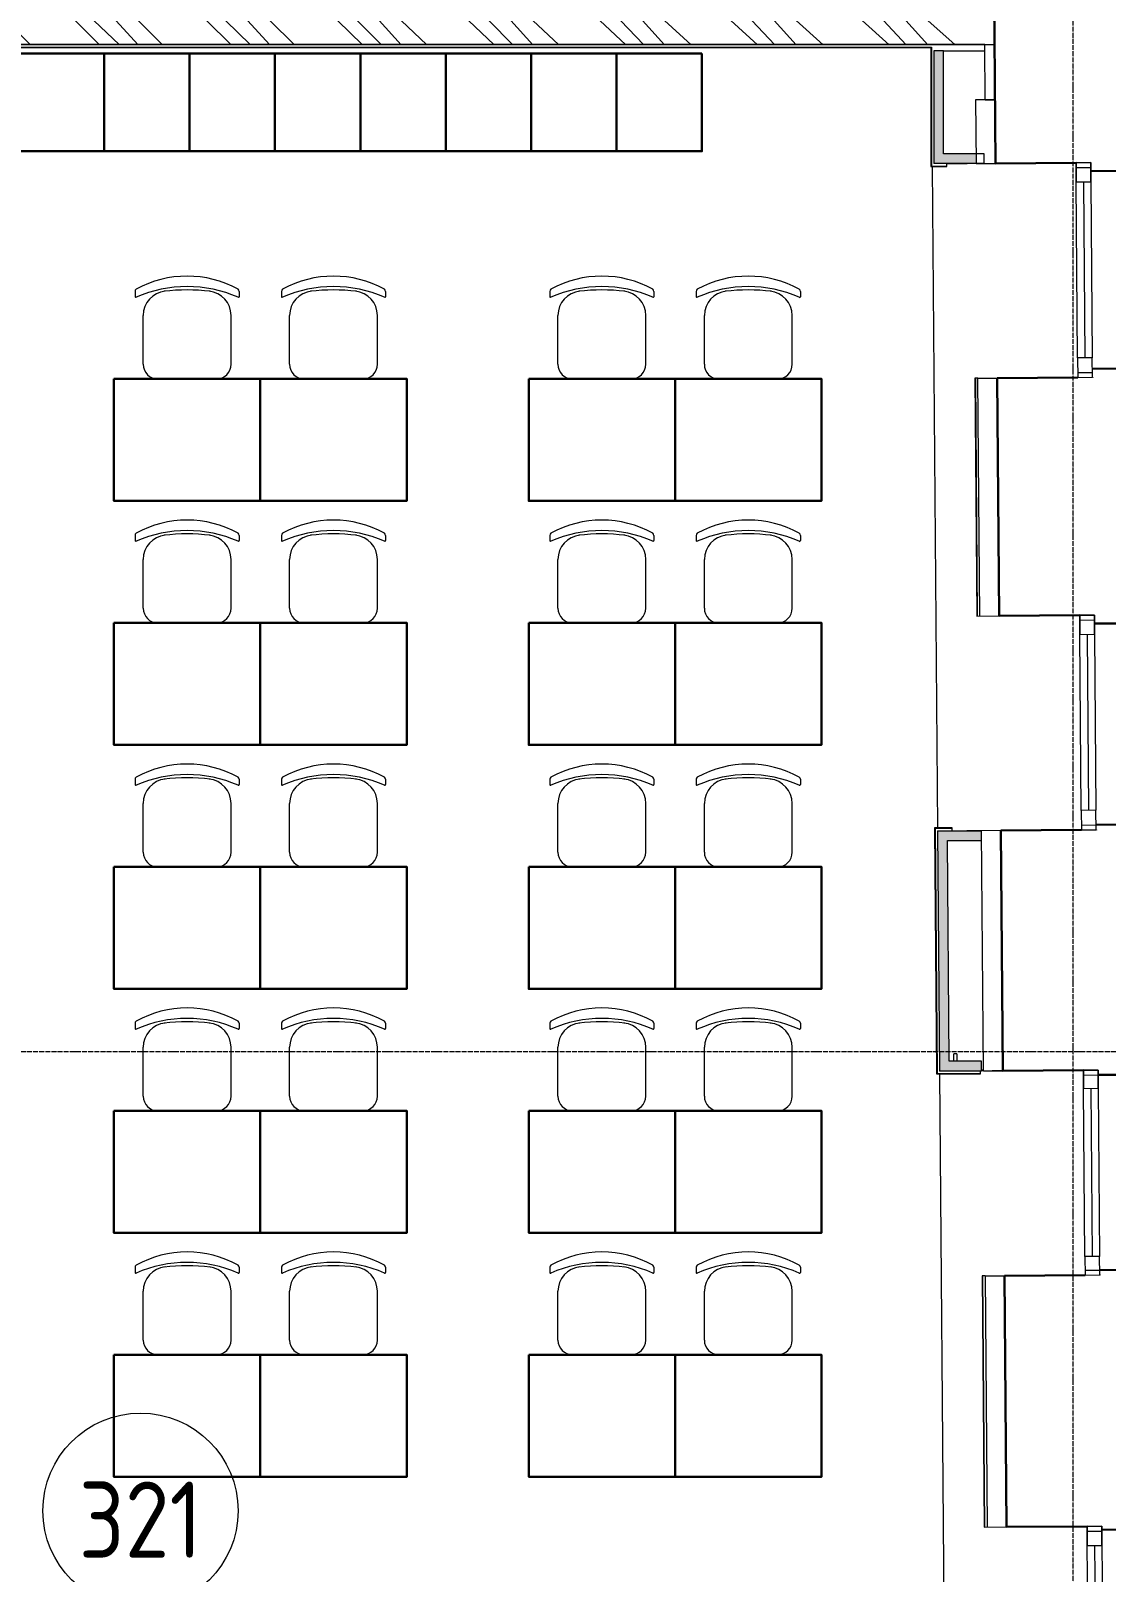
# Model space of a CAD drawing. Header units: millimetres. Extents: x -32 to 417638015, y -35 to 175284279.
# Drawn here: x 417182976 to 417187384, y 175242510 to 175248828 of the extents above; entities that cross this region are included whole.
import ezdxf
from ezdxf import colors
from ezdxf.entities.mleader import LeaderData, LeaderLine
from ezdxf.math import Vec2, Vec3

# ---------------------------------------------------------------- set-up
doc = ezdxf.new("R2010")
doc.units = ezdxf.units.MM
doc.linetypes.add('ADSK_Линия сетки', pattern=[25, 20, -2.5, 0, -2.5])
for name, color, linetype, lineweight in [('_ Окна', 7, 'Continuous', 9), ('_ЭМ_ТХобщее_слой', 7, 'Continuous', 30), ('Аннотация', 7, 'Continuous', 18), ('Окна', 7, 'Continuous', 9), ('Оси', 253, 'Continuous', 9), ('Перекрытие', 7, 'Continuous', 18), ('Стены внутренние', 7, 'Continuous', 18), ('Стены несущие', 7, 'Continuous', 30), ('Стены отделка', 7, 'Continuous', 30), ('Стены штриховка', 7, 'Continuous', 9), ('ТХ', 5, 'Continuous', 0), ('ШТРИХОВКА', 252, 'Continuous', 15)]:
    doc.layers.add(name, color=color, linetype=linetype, lineweight=lineweight)
doc.layers.add('_ЭМ_Надписи', color=7, linetype='Continuous')
doc.layers.add('ЭОМ_Лотки рабочие', color=5, linetype='Continuous')
doc.layers.add('Линии', color=7, linetype='Continuous', lineweight=9, true_color=0x00a600)
doc.styles.add('GOST Common', font='GOST_Common.ttf', dxfattribs={"width": 0.9, "height": 349.9999999999996})
doc.styles.add('ЭОМ', font='isocpeur.ttf', dxfattribs={"width": 0.85, "height": 250})

# ---------------------------------------------------------------- blocks, each defined once
blk = doc.blocks.new('Стул ученич штабелир №5-7')
at = {"color": 0, "linetype": 'ByBlock', "lineweight": -2}
for p, q in [((-120.064222017827, -6.874120663269423e-05), (120.064222017827, 6.874120663269423e-05)), ((-120.0642220180016, -6.874130849610083e-05), (120.0642220177106, 6.874110476928763e-05)), ((-179.935777982173, -59.99993125879337), (-179.935777982173, -260.3112319844695)), ((-179.9357779823476, -59.99993125888795), (-179.9357779823476, -260.3112319845714)), ((180.064222017827, -59.99993125879337), (180.064222017827, -260.3112319844695)), ((180.0642220177106, -59.99993125888795), (180.0642220177106, -260.3112319845714)), ((-213.4357779821148, -359.0004116515302), (-213.4357779821148, -337.3406056039639)), ((-213.4357779822894, -359.0004116516247), (-213.4357779822894, -337.3406056040585)), ((213.564222017827, -359.0004116515302), (213.564222017827, -337.3406056039639)), ((213.5642220176524, -359.0004116516247), (213.5642220176524, -337.3406056040585))]:
    blk.add_line(p, q, dxfattribs=at)
for centre, radius, start, end in [((-119.9357779822312, -59.99993125879337), 60.00000000000227, 90, 180), ((-119.9357779823476, -59.99993125885157), 59.99999999995964, 90, 180), ((120.0642220178852, -59.99993125879337), 60.00000000000227, 0, 90), ((120.0642220177106, -59.99993125885157), 59.99999999995964, 0, 90), ((-79.93577798217302, -260.3112319844549), 100.0000000000176, 180, 264.2584419996841), ((-79.93577798234764, -260.3112319845568), 100.0000000000176, 180, 264.2584419996841), ((80.06422201782698, -260.3112319844549), 100.0000000000176, 275.7415580003159, 0), ((80.06422201765236, -260.3112319845568), 100.0000000000176, 275.7415580003159, 0), ((-210.435777982173, -337.3406056039494), 2.999999999983853, 63.89783268162118, 180), ((-210.4357779823476, -337.340605604044), 2.999999999983853, 63.89783268162118, 180), ((-203.435777982173, -359.0004116515447), 9.999999999989248, 180, 238.068250632605), ((-203.4357779823476, -359.0004116516466), 9.999999999989248, 180, 238.068250632605), ((0.06422201782697812, 142.3201924452005), 520.8201237039044, 246.3195110063149, 293.6804889936851), ((0.06422201765235513, 142.3201924450987), 520.8201237039044, 246.3195110063149, 293.6804889936851), ((0.06422201782697812, 9.04909030158342), 430.5490215606072, 240.9916647866204, 299.0083352133797), ((0.06422201765235513, 9.049090301488832), 430.5490215606072, 240.9916647866204, 299.0083352133797), ((0.06422201782697812, 435.5341415462426), 800.3966485555333, 263.2469772545854, 276.7530227454146), ((0.06422201765235513, 435.5341415461407), 800.3966485555333, 263.2469772545854, 276.7530227454146), ((203.564222017827, -359.0004116515447), 9.999999999989248, 301.931749367395, 0), ((203.5642220176524, -359.0004116516466), 9.999999999989248, 301.931749367395, 0), ((210.564222017827, -337.3406056039494), 2.999999999983853, 0, 116.1021673183788), ((210.5642220176524, -337.340605604044), 2.999999999983853, 0, 116.1021673183788)]:
    blk.add_arc(centre, radius, start, end, dxfattribs=at)
blk = doc.blocks.new('ТХ 3 этаж')
at = {"color": 8}
for points in [[(58895.99064438831, 17075.29620577686), (58545.99064438831, 17075.29620577686), (58545.99064438831, 16675.29620577686), (58895.99064438831, 16675.29620577686), (58895.99064438831, 17075.29620577686)], [(59245.99064438831, 17075.29620577686), (58895.99064438831, 17075.29620577686), (58895.99064438831, 16675.29620577686), (59245.99064438831, 16675.29620577686), (59245.99064438831, 17075.29620577686)], [(59595.99064438831, 17075.29620577686), (59245.99064438831, 17075.29620577686), (59245.99064438831, 16675.29620577686), (59595.99064438831, 16675.29620577686), (59595.99064438831, 17075.29620577686)], [(59945.99064438831, 17075.29620577686), (59595.99064438831, 17075.29620577686), (59595.99064438831, 16675.29620577686), (59945.99064438831, 16675.29620577686), (59945.99064438831, 17075.29620577686)], [(60295.99064438831, 17075.29620577686), (59945.99064438831, 17075.29620577686), (59945.99064438831, 16675.29620577686), (60295.99064438831, 16675.29620577686), (60295.99064438831, 17075.29620577686)], [(60645.99064438831, 17075.29620577686), (60295.99064438831, 17075.29620577686), (60295.99064438831, 16675.29620577686), (60645.99064438831, 16675.29620577686), (60645.99064438831, 17075.29620577686)], [(60995.99064438831, 17075.29620577686), (60645.99064438831, 17075.29620577686), (60645.99064438831, 16675.29620577686), (60995.99064438831, 16675.29620577686), (60995.99064438831, 17075.29620577686)], [(61345.99064438831, 17075.29620577686), (60995.99064438831, 17075.29620577686), (60995.99064438831, 16675.29620577686), (61345.99064438831, 16675.29620577686), (61345.99064438831, 17075.29620577686)]]:
    blk.add_lwpolyline(points, dxfattribs=at)
for points in [[(58935.99064438831, 15741.78843704873), (59535.99064438831, 15741.78843704873), (59535.99064438831, 15241.78843704867), (58935.99064438831, 15241.78843704867)], [(59535.99064438877, 15741.78843704873), (60135.99064438877, 15741.78843704873), (60135.99064438877, 15241.78843704867), (59535.99064438877, 15241.78843704867)], [(60635.99064438877, 15741.78843704873), (61235.99064438877, 15741.78843704873), (61235.99064438877, 15241.78843704867), (60635.99064438877, 15241.78843704867)], [(61235.99064438924, 15741.78843704873), (61835.99064438924, 15741.78843704873), (61835.99064438924, 15241.78843704867), (61235.99064438924, 15241.78843704867)], [(58935.99064438831, 14741.78843704873), (59535.99064438831, 14741.78843704873), (59535.99064438831, 14241.78843704867), (58935.99064438831, 14241.78843704867)], [(59535.99064438877, 14741.78843704873), (60135.99064438877, 14741.78843704873), (60135.99064438877, 14241.78843704867), (59535.99064438877, 14241.78843704867)], [(60635.99064438877, 14741.78843704873), (61235.99064438877, 14741.78843704873), (61235.99064438877, 14241.78843704867), (60635.99064438877, 14241.78843704867)], [(61235.99064438924, 14741.78843704873), (61835.99064438924, 14741.78843704873), (61835.99064438924, 14241.78843704867), (61235.99064438924, 14241.78843704867)], [(58935.99064438831, 13741.78843704873), (59535.99064438831, 13741.78843704873), (59535.99064438831, 13241.78843704867), (58935.99064438831, 13241.78843704867)], [(59535.99064438877, 13741.78843704873), (60135.99064438877, 13741.78843704873), (60135.99064438877, 13241.78843704867), (59535.99064438877, 13241.78843704867)], [(60635.99064438877, 13741.78843704873), (61235.99064438877, 13741.78843704873), (61235.99064438877, 13241.78843704867), (60635.99064438877, 13241.78843704867)], [(61235.99064438924, 13741.78843704873), (61835.99064438924, 13741.78843704873), (61835.99064438924, 13241.78843704867), (61235.99064438924, 13241.78843704867)], [(58935.99064438831, 12741.78843704826), (59535.99064438831, 12741.78843704826), (59535.99064438831, 12241.78843704821), (58935.99064438831, 12241.78843704821)], [(59535.99064438877, 12741.78843704826), (60135.99064438877, 12741.78843704826), (60135.99064438877, 12241.78843704821), (59535.99064438877, 12241.78843704821)], [(60635.99064438877, 12741.78843704826), (61235.99064438877, 12741.78843704826), (61235.99064438877, 12241.78843704821), (60635.99064438877, 12241.78843704821)], [(61235.99064438924, 12741.78843704826), (61835.99064438924, 12741.78843704826), (61835.99064438924, 12241.78843704821), (61235.99064438924, 12241.78843704821)], [(58935.99064438831, 11741.78843704826), (59535.99064438831, 11741.78843704826), (59535.99064438831, 11241.78843704821), (58935.99064438831, 11241.78843704821)], [(59535.99064438877, 11741.78843704826), (60135.99064438877, 11741.78843704826), (60135.99064438877, 11241.78843704821), (59535.99064438877, 11241.78843704821)], [(60635.99064438877, 11741.78843704826), (61235.99064438877, 11741.78843704826), (61235.99064438877, 11241.78843704821), (60635.99064438877, 11241.78843704821)], [(61235.99064438924, 11741.78843704826), (61835.99064438924, 11741.78843704826), (61835.99064438924, 11241.78843704821), (61235.99064438924, 11241.78843704821)]]:
    blk.add_lwpolyline(points, close=True, dxfattribs=at)
at = {"layer": 'ТХ', "color": 8, "lineweight": 0, "rotation": 180}
for p in [(59235.99064438831, 15741.78843704873), (59835.99064438877, 15741.78843704873), (60935.99064438877, 15741.78843704873), (61535.99064438924, 15741.78843704873), (59235.99064438831, 14741.78843704873), (59835.99064438877, 14741.78843704873), (60935.99064438877, 14741.78843704873), (61535.99064438924, 14741.78843704873), (59235.99064438831, 13741.78843704826), (59835.99064438877, 13741.78843704826), (60935.99064438877, 13741.78843704826), (61535.99064438924, 13741.78843704826), (59235.99064438831, 12741.78843704826), (59835.99064438877, 12741.78843704826), (60935.99064438877, 12741.78843704826), (61535.99064438924, 12741.78843704826), (59235.99064438831, 11741.78843704826), (59835.99064438877, 11741.78843704826), (60935.99064438877, 11741.78843704826), (61535.99064438924, 11741.78843704826)]:
    blk.add_blockref('Стул ученич штабелир №5-7', p, dxfattribs=at)
blk = doc.blocks.new('План 3 этажа')
at = {"layer": 'Стены внутренние'}
for points in [[(55308.7241516292, 16783.1942509745), (55325.74999199744, 16783.1942509745), (55325.74999199744, 17205.83838412564), (55285.74999199744, 17205.83838412564), (55285.74999199744, 16783.1942509745)], [(55308.7241516292, 16743.1942509745), (55458.67059332685, 16743.48706519395), (55458.3494528968, 16783.19425097451), (55285.74999199744, 16783.1942509745), (55285.74999199744, 16743.19425097557)], [(55308.81517948076, 13023.25659198401), (55348.74896208791, 13023.9018867067), (55340.78915581538, 14008.08661355367), (55300.78784761525, 14008.08661355224), (55308.77093806921, 13023.25659198401)], [(55348.43067241996, 13968.08661355367), (55480.55588765239, 13968.08661355367), (55480.55588765239, 14008.08661355367), (55340.78915581538, 14008.08661355367), (55341.11266444362, 13968.08661355367)], [(55357.38385556592, 13023.25659198401), (55480.55588765239, 13023.90176954375), (55480.55588765239, 13063.25659198402), (55348.43067241996, 13063.25659198402), (55348.75418104819, 13023.25659198401)]]:
    blk.add_hatch(color=8, dxfattribs=at).paths.add_polyline_path(points)
at = {"layer": 'Стены штриховка'}
h = blk.add_hatch(dxfattribs=at)
h.set_pattern_fill('ANSI34', color=8, scale=20, angle=90)
h.set_pattern_definition([(135, (58098.42798408953, -6691.661615874392), (-269.4076836320746, -269.4076836320746), []), (135, (58098.42798408953, -6601.859015874393), (-269.4076836320746, -269.4076836320746), []), (135, (58098.42798408953, -6512.05641587439), (-269.4076836320746, -269.4076836320746), []), (135, (58098.42798408953, -6422.253615874392), (-269.4076836320746, -269.4076836320746), [])])
h.paths.add_polyline_path([(55534.3381140079, 17329.49696955584), (49666.43868048757, 17330.83838412565), (49666.43868048757, 17230.83838412564), (55534.3381140079, 17229.49696955584)])
at = {"layer": '_ Окна', "color": 8, "lineweight": 18}
for p, q in [((55868.65718469983, 16746.80292018807), (55928.65522246173, 16747.28816726038)), ((55869.30418079624, 16666.80553650553), (55868.65718469983, 16746.80292018807)), ((55928.65522246173, 16747.28816726038), (55929.30221855815, 16667.29078357784)), ((55929.30221855815, 16667.29078357784), (55869.30418079624, 16666.80553650553)), ((55935.1251834259, 15947.314330435), (55875.127145664, 15946.82908336269)), ((55875.127145664, 15946.82908336269), (55875.77414176041, 15866.83169968015)), ((55935.77217952232, 15867.31694675246), (55935.1251834259, 15947.314330435)), ((55875.77414176041, 15866.83169968015), (55935.77217952232, 15867.31694675246)), ((55883.65942886424, 14891.86084377054), (55943.65746662614, 14892.34609084285)), ((55884.30642496065, 14811.86346008801), (55883.65942886424, 14891.86084377054)), ((55943.65746662614, 14892.34609084285), (55944.30446272256, 14812.34870716032)), ((55944.30446272256, 14812.34870716032), (55884.30642496065, 14811.86346008801)), ((55950.12742759031, 14092.37225401747), (55890.12938982841, 14091.88700694516)), ((55890.12938982841, 14091.88700694516), (55890.77638592482, 14011.88962326262)), ((55950.77442368673, 14012.37487033493), (55950.12742759031, 14092.37225401747)), ((55890.77638592482, 14011.88962326262), (55950.77442368673, 14012.37487033493)), ((55898.74252536192, 13026.92183667136), (55958.74056312382, 13027.40708374368)), ((55899.35717165352, 12950.92432217296), (55898.74252536192, 13026.92183667136)), ((55958.74056312382, 13027.40708374368), (55959.35520941541, 12951.40956924527)), ((55959.35520941541, 12951.40956924527), (55899.35717165352, 12950.92432217296)), ((55964.9193758446, 12263.43206957544), (55904.9213380827, 12262.94682250313)), ((55904.9213380827, 12262.94682250313), (55905.53598437429, 12186.94930800472)), ((55965.5340221362, 12187.43455507703), (55964.9193758446, 12263.43206957544)), ((55905.53598437429, 12186.94930800472), (55965.5340221362, 12187.43455507703)), ((55913.86605911659, 11156.98299309204), (55973.8640968785, 11157.46824016435)), ((55914.51305521301, 11076.9856094095), (55913.86605911659, 11156.98299309204)), ((55973.8640968785, 11157.46824016435), (55974.51109297491, 11077.47085648182)), ((55974.51109297491, 11077.47085648182), (55914.51305521301, 11076.9856094095))]:
    blk.add_line(p, q, dxfattribs=at)
at = {"layer": '_ Окна', "color": 8}
for p, q in [((55868.81893372394, 16726.80357426744), (55928.81697148584, 16727.28882133975)), ((55899.30319967718, 16667.04816004169), (55905.12616454493, 15947.07170689884)), ((55875.61239273631, 15886.83104560078), (55935.61043049821, 15887.3162926731)), ((55883.82117788835, 14871.86149784991), (55943.81921565025, 14872.34674492222)), ((55914.30544384159, 14812.10608362416), (55920.12840870934, 14092.12963048132)), ((55890.61463690072, 14031.88896918326), (55950.61267466263, 14032.37421625557)), ((55898.90427438602, 13006.92249075073), (55958.90231214793, 13007.40773782304)), ((55929.35619053446, 12951.16694570911), (55934.92035696364, 12263.18944603928)), ((55905.37423535019, 12206.94865392535), (55965.37227311209, 12207.43390099766)), ((55914.02780814069, 11136.98364717141), (55974.0258459026, 11137.46889424372)), ((55944.51207409395, 11077.22823294566), (55947.42355652781, 10717.24000637424))]:
    blk.add_line(p, q, dxfattribs=at)
at = {"layer": 'Линии', "color": 8}
blk.add_circle((52033.98053350132, 11221.13986102253), 400, dxfattribs=at)
at = {"layer": 'Окна', "color": 8}
for p, q in [((55928.65522246173, 16747.28816726038), (55868.65718469983, 16746.80292018807)), ((55868.65718469983, 16746.80292018807), (55869.30418079624, 16666.80553650553)), ((55929.30221855815, 16667.29078357784), (55928.65522246173, 16747.28816726038)), ((55875.1271456639, 15946.82908336269), (55869.30418079616, 16666.80553650553)), ((55929.30221855815, 16667.29078357784), (55935.12518342589, 15947.314330435)), ((55875.127145664, 15946.82908336269), (55875.77414176041, 15866.83169968015)), ((55935.77217952232, 15867.31694675246), (55935.1251834259, 15947.314330435)), ((55875.77414176041, 15866.83169968015), (55935.77217952232, 15867.31694675246)), ((55943.65746662614, 14892.34609084285), (55883.65942886424, 14891.86084377054)), ((55883.65942886424, 14891.86084377054), (55884.30642496065, 14811.86346008801)), ((55944.30446272256, 14812.34870716032), (55943.65746662614, 14892.34609084285)), ((55890.12938982831, 14091.88700694516), (55884.30642496057, 14811.863460088)), ((55944.30446272256, 14812.34870716032), (55950.12742759031, 14092.37225401747)), ((55890.12938982841, 14091.88700694516), (55890.77638592482, 14011.88962326262)), ((55950.77442368673, 14012.37487033493), (55950.12742759031, 14092.37225401747)), ((55890.77638592482, 14011.88962326262), (55950.77442368673, 14012.37487033493)), ((55958.74056312382, 13027.40708374368), (55898.74252536192, 13026.92183667136)), ((55898.74252536192, 13026.92183667136), (55899.35717165352, 12950.92432217296)), ((55959.35520941541, 12951.40956924527), (55958.74056312382, 13027.40708374368)), ((55904.92133808263, 12262.94682250313), (55899.35717165345, 12950.92432217296)), ((55959.35520941541, 12951.40956924527), (55964.91937584459, 12263.43206957544)), ((55904.9213380827, 12262.94682250313), (55905.53598437429, 12186.94930800472)), ((55965.5340221362, 12187.43455507703), (55964.9193758446, 12263.43206957544)), ((55905.53598437429, 12186.94930800472), (55965.5340221362, 12187.43455507703)), ((55973.8640968785, 11157.46824016435), (55913.86605911659, 11156.98299309204)), ((55913.86605911659, 11156.98299309204), (55914.51305521301, 11076.9856094095)), ((55974.51109297491, 11077.47085648182), (55973.8640968785, 11157.46824016435)), ((55917.42453764679, 10716.99738283808), (55914.51305521291, 11076.9856094095)), ((55974.51109297491, 11077.47085648182), (55977.42257540878, 10717.4826299104))]:
    blk.add_line(p, q, dxfattribs=at)
at = {"layer": 'Оси', "color": 8, "linetype": 'ADSK_Линия сетки'}
for p, q in [((55856.9080292919, -3523.687778418695), (55856.90802929195, 43515.24606842787)), ((-10051.77423916385, 13103.90181029199), (56512.195554265, 13103.90181029178))]:
    blk.add_line(p, q, dxfattribs=at)
at = {"layer": 'Перекрытие', "color": 8}
for p, q in [((55278.76412720658, 16731.19425097448), (55300.69079502532, 14020.08661355365)), ((55465.78755038732, 15863.51584468601), (55545.7849340699, 15864.16284078242)), ((55488.73003853607, 13026.80780698675), (55480.55588765233, 13026.80780698675)), ((55488.75354183197, 13023.90175826091), (55480.55588765233, 13023.90176411046)), ((55898.76695326378, 13023.90146568996), (55525.32379804522, 13023.90173216568)), ((55308.84901670291, 13011.36895153456), (55338.49827393546, 9345.40710126633)), ((55495.5493930013, 12183.63345301058), (55575.54677668383, 12184.28044910699))]:
    blk.add_line(p, q, dxfattribs=at)
at = {"layer": 'Стены внутренние', "color": 8}
for p, q in [((55367.50230866269, 13063.25659198399), (55367.50230866269, 13093.33061539737)), ((55379.50230866269, 13093.33061539737), (55367.50230866269, 13093.33061539737)), ((55379.50230866269, 13093.33061539737), (55379.50230866269, 13063.25659198399))]:
    blk.add_line(p, q, dxfattribs=at)
at = {"layer": 'Стены несущие', "color": 8}
for p, q in [((55538.66797700926, 16744.13406129035), (55530.62096306012, 17739.10152084191)), ((55538.66797700926, 16744.13406129035), (55868.65718469978, 16746.80292018807)), ((55928.93828325387, 16712.28931189927), (56048.93435877765, 16713.2598060439)), ((55875.77414176037, 15866.83169968015), (55545.7849340699, 15864.16284078243)), ((55553.67022117373, 14889.19198487282), (55545.7849340699, 15864.16284078243)), ((56055.48519425391, 15903.2862962582), (55935.48911873013, 15902.31580211358)), ((55935.78026697348, 15866.31697945643), (55935.77217952226, 15867.31694675246)), ((55553.67022117373, 14889.19198487283), (55883.65942886425, 14891.86084377054)), ((55943.94052741834, 14857.34723548175), (56063.93660294212, 14858.31772962638)), ((56070.60875018639, 14033.3447104002), (55950.61267466261, 14032.37421625557)), ((55890.77638592484, 14011.88962326262), (55560.78717823431, 14009.2207643649)), ((55568.75331767142, 13024.25297777365), (55560.78717823431, 14009.2207643649)), ((55950.78251113795, 14011.3749030389), (55950.77442368673, 14012.37487033493)), ((55568.75331767142, 13024.25297777365), (55898.74252536194, 13026.92183667137)), ((55958.90231214795, 13007.40773782305), (56078.89838767174, 13008.37823196767)), ((56085.36834863591, 12208.40439514229), (55965.37227311212, 12207.43390099766)), ((55905.53598437429, 12186.94930800472), (55575.54677668383, 12184.280449107)), ((55583.87685142516, 11154.31413419431), (55575.54677668383, 12184.280449107)), ((55965.5421095874, 12186.434587781), (55965.53402213618, 12187.43455507703)), ((55583.87685142516, 11154.31413419432), (55913.86605911661, 11156.98299309204)), ((55973.98540864658, 11142.46873072388), (56093.98148416943, 11143.4392248685))]:
    blk.add_line(p, q, dxfattribs=at)
at = {"layer": 'Стены отделка', "color": 8, "lineweight": 9}
for p, q in [((49790.18984926242, 17230.83838412562), (55534.73165081354, 17230.83838412561)), ((50311.43868048757, 17218.83838412562), (55273.74999199738, 17218.83838412562)), ((55273.74999199738, 17218.83838412562), (55273.74999199738, 16733.19425097448)), ((55285.74999199732, 17205.83838412562), (55285.74999199732, 16743.19425097448)), ((55325.74999199732, 17205.83838412562), (55494.93253550463, 17205.83838412562)), ((55325.74999199732, 16783.19425097448), (55325.74999199732, 17205.83838412562)), ((55496.56335354364, 17004.19701858167), (55494.73034261196, 17230.83838412562)), ((55494.82739520044, 17218.83838412563), (55494.93253550463, 17218.83838412563)), ((55494.93253550463, 17205.83838412562), (55494.93253550463, 17230.83838412562)), ((55536.56126771407, 17004.61667120449), (55456.56388403155, 17003.96967510807)), ((55456.56388403155, 17003.96967510807), (55458.67059332674, 16743.48706519393)), ((55496.56335354364, 17004.19701858167), (55536.56204538496, 17004.52051662988)), ((55492.46578221442, 16783.19425097448), (55325.74999199732, 16783.19425097448)), ((55458.67059332674, 16743.48706519393), (55538.66797700932, 16744.13406129035)), ((55492.46578221442, 16743.19425097448), (55492.46578221442, 16783.19425097448)), ((55275.74999199738, 16731.19425097448), (55338.76608950883, 16731.19425097448)), ((55492.46578221442, 16743.19425097448), (55285.74999199732, 16743.19425097448)), ((55338.67451780295, 16742.51657104931), (55422.46578221413, 16743.19425097448)), ((55338.76608950883, 16731.19425097448), (55338.67451780295, 16742.51657104931)), ((55465.78755038732, 15863.51584468601), (55453.78794283496, 15863.41879527155)), ((55453.78794283496, 15863.41879527155), (55461.67322993878, 14888.44793936195)), ((55465.78755038738, 15863.51584468602), (55465.79563783854, 15862.51587738998)), ((55461.67322993878, 14888.44793936195), (55553.67022117373, 14889.19198487282)), ((55288.70657799626, 14018.08661355365), (55296.83335754316, 13013.25659198399)), ((55360.69275732763, 14020.08661355365), (55290.69046797493, 14020.08661355365)), ((55300.7878476138, 14008.08661355365), (55308.75287284661, 13023.25659198399)), ((55300.78784761374, 14008.08661355365), (55480.79373452062, 14008.08661355365)), ((55348.4306724199, 13063.25659198399), (55341.1126644435, 13968.08661355365)), ((55341.1126644435, 13968.08661355365), (55480.55588765233, 13968.08661355365)), ((55360.78980991605, 14008.08661355365), (55360.69275732763, 14020.08661355365)), ((55560.78717823431, 14009.22076436491), (55420.55588765285, 14008.08661355365)), ((55480.55588765233, 13968.08661355365), (55480.55588765233, 14008.08661355365)), ((55488.7559339889, 13023.60598167723), (55480.78979455173, 14008.57376826849)), ((55480.55588765233, 13023.25659198399), (55308.75287284655, 13023.25659198399)), ((55480.55588765233, 13063.25659198399), (55348.4306724199, 13063.25659198399)), ((55476.85541988141, 13011.25659198399), (55476.75836729293, 13023.25659198399)), ((55480.55588765233, 13023.25659198399), (55480.55588765233, 13063.25659198399)), ((55488.7559339889, 13023.60598167723), (55568.75331767142, 13024.25297777365)), ((55298.84959838464, 13011.25659198399), (55476.85541988141, 13011.25659198399)), ((55495.5493930013, 12183.63345301058), (55483.54978544888, 12183.53640359612)), ((55483.54978544888, 12183.53640359612), (55491.87986019027, 11153.57008868343)), ((55495.5493930013, 12183.63345301059), (55495.55748045247, 12182.63348571455)), ((55491.87986019027, 11153.57008868343), (55583.87685142516, 11154.31413419431))]:
    blk.add_line(p, q, dxfattribs=at)
at = {"layer": 'Стены штриховка', "color": 8}
for p, q in [((55494.93253550463, 17230.83838412562), (49666.43868048751, 17230.83838412564)), ((50311.43868048757, 17220.83838412586), (55275.74999199732, 17220.83838412586)), ((55275.74999199738, 17220.83838412586), (55275.74999199738, 16731.19425097448)), ((55325.74999199732, 17205.83838412562), (55285.74999199732, 17205.83838412562)), ((55494.81121976901, 17220.83838412587), (55494.93253550463, 17220.83838412587)), ((55273.74999199738, 16733.19425097448), (55338.7499140774, 16733.19425097448)), ((55273.74999199738, 16733.19425097448), (55273.74999199738, 16731.19425097448)), ((55273.74999199738, 16731.19425097448), (55275.74999199738, 16731.19425097448)), ((55455.78787742701, 15863.43497017396), (55463.67316453083, 14888.46411426436)), ((55473.67283749121, 14888.54498877641), (55465.79563783854, 15862.51587738998)), ((55290.69046797493, 14020.08661355365), (55288.69040256488, 14020.08661355365)), ((55288.69040256488, 14020.08661355365), (55288.70657799626, 14018.08661355365)), ((55360.70893275901, 14018.08661355365), (55288.70657799626, 14018.08661355365)), ((55290.69046797493, 14020.08661355365), (55298.84959838464, 13011.25659198399)), ((55296.83335754316, 13013.25659198399), (55476.83924445004, 13013.25659198399)), ((55296.83335754316, 13013.25659198399), (55296.84953297459, 13011.25659198399)), ((55296.84953297459, 13011.25659198399), (55298.84959838464, 13011.25659198399)), ((55485.54972004093, 12183.55257849853), (55493.87979478232, 11153.58626358585)), ((55495.55748045247, 12182.63348571455), (55503.87946774263, 11153.6671380979))]:
    blk.add_line(p, q, dxfattribs=at)
at = {"layer": 'ЭОМ_Лотки рабочие'}
blk.add_blockref('ТХ 3 этаж', (-7010.895253870607, 118.5421783487909), dxfattribs=at)
at = {"layer": 'Аннотация', "color": 8, "lineweight": 9, "insert": (52033.98053350132, 11184.19174076401), "char_height": 312.5000000000001, "width": 520.2111192702771, "attachment_point": 5, "line_spacing_factor": 1.022765581104984, "style": 'GOST Common'}
blk.add_mtext('321', dxfattribs=at)
blk = doc.blocks.new('_ЭМ_ТХ2_3 этаж_нов')
at = {"color": 8}
for points in [[(57878.18736122601, 17039.93657383363), (57528.18736122601, 17039.93657383363), (57528.18736122601, 16639.93657383363), (57878.18736122601, 16639.93657383363), (57878.18736122601, 17039.93657383363)], [(58228.18736122601, 17039.93657383363), (57878.18736122601, 17039.93657383363), (57878.18736122601, 16639.93657383363), (58228.18736122601, 16639.93657383363), (58228.18736122601, 17039.93657383363)], [(58578.18736122601, 17039.93657383363), (58228.18736122601, 17039.93657383363), (58228.18736122601, 16639.93657383363), (58578.18736122601, 16639.93657383363), (58578.18736122601, 17039.93657383363)], [(58928.18736122601, 17039.93657383363), (58578.18736122601, 17039.93657383363), (58578.18736122601, 16639.93657383363), (58928.18736122601, 16639.93657383363), (58928.18736122601, 17039.93657383363)], [(59278.18736122601, 17039.93657383363), (58928.18736122601, 17039.93657383363), (58928.18736122601, 16639.93657383363), (59278.18736122601, 16639.93657383363), (59278.18736122601, 17039.93657383363)], [(59628.18736122601, 17039.93657383363), (59278.18736122601, 17039.93657383363), (59278.18736122601, 16639.93657383363), (59628.18736122601, 16639.93657383363), (59628.18736122601, 17039.93657383363)], [(59978.18736122601, 17039.93657383363), (59628.18736122601, 17039.93657383363), (59628.18736122601, 16639.93657383363), (59978.18736122601, 16639.93657383363), (59978.18736122601, 17039.93657383363)], [(60328.18736122601, 17039.93657383363), (59978.18736122601, 17039.93657383363), (59978.18736122601, 16639.93657383363), (60328.18736122601, 16639.93657383363), (60328.18736122601, 17039.93657383363)]]:
    blk.add_lwpolyline(points, dxfattribs=at)
for points in [[(57918.18736122601, 15706.42880510553), (58518.18736122601, 15706.42880510553), (58518.18736122601, 15206.42880510542), (57918.18736122601, 15206.42880510542)], [(58518.18736122648, 15706.42880510553), (59118.18736122648, 15706.42880510553), (59118.18736122648, 15206.42880510542), (58518.18736122648, 15206.42880510542)], [(59618.18736122648, 15706.42880510553), (60218.18736122648, 15706.42880510553), (60218.18736122648, 15206.42880510542), (59618.18736122648, 15206.42880510542)], [(60218.18736122694, 15706.42880510553), (60818.18736122694, 15706.42880510553), (60818.18736122694, 15206.42880510542), (60218.18736122694, 15206.42880510542)], [(57918.18736122601, 14706.42880510553), (58518.18736122601, 14706.42880510553), (58518.18736122601, 14206.42880510542), (57918.18736122601, 14206.42880510542)], [(58518.18736122648, 14706.42880510553), (59118.18736122648, 14706.42880510553), (59118.18736122648, 14206.42880510542), (58518.18736122648, 14206.42880510542)], [(59618.18736122648, 14706.42880510553), (60218.18736122648, 14706.42880510553), (60218.18736122648, 14206.42880510542), (59618.18736122648, 14206.42880510542)], [(60218.18736122694, 14706.42880510553), (60818.18736122694, 14706.42880510553), (60818.18736122694, 14206.42880510542), (60218.18736122694, 14206.42880510542)], [(57918.18736122601, 13706.42880510553), (58518.18736122601, 13706.42880510553), (58518.18736122601, 13206.42880510542), (57918.18736122601, 13206.42880510542)], [(58518.18736122648, 13706.42880510553), (59118.18736122648, 13706.42880510553), (59118.18736122648, 13206.42880510542), (58518.18736122648, 13206.42880510542)], [(59618.18736122648, 13706.42880510553), (60218.18736122648, 13706.42880510553), (60218.18736122648, 13206.42880510542), (59618.18736122648, 13206.42880510542)], [(60218.18736122694, 13706.42880510553), (60818.18736122694, 13706.42880510553), (60818.18736122694, 13206.42880510542), (60218.18736122694, 13206.42880510542)], [(57918.18736122601, 12706.42880510506), (58518.18736122601, 12706.42880510506), (58518.18736122601, 12206.42880510496), (57918.18736122601, 12206.42880510496)], [(58518.18736122648, 12706.42880510506), (59118.18736122648, 12706.42880510506), (59118.18736122648, 12206.42880510496), (58518.18736122648, 12206.42880510496)], [(59618.18736122648, 12706.42880510506), (60218.18736122648, 12706.42880510506), (60218.18736122648, 12206.42880510496), (59618.18736122648, 12206.42880510496)], [(60218.18736122694, 12706.42880510506), (60818.18736122694, 12706.42880510506), (60818.18736122694, 12206.42880510496), (60218.18736122694, 12206.42880510496)], [(57918.18736122601, 11706.42880510506), (58518.18736122601, 11706.42880510506), (58518.18736122601, 11206.42880510496), (57918.18736122601, 11206.42880510496)], [(58518.18736122648, 11706.42880510506), (59118.18736122648, 11706.42880510506), (59118.18736122648, 11206.42880510496), (58518.18736122648, 11206.42880510496)], [(59618.18736122648, 11706.42880510506), (60218.18736122648, 11706.42880510506), (60218.18736122648, 11206.42880510496), (59618.18736122648, 11206.42880510496)], [(60218.18736122694, 11706.42880510506), (60818.18736122694, 11706.42880510506), (60818.18736122694, 11206.42880510496), (60218.18736122694, 11206.42880510496)]]:
    blk.add_lwpolyline(points, close=True, dxfattribs=at)
at = {"layer": 'ТХ', "color": 8, "lineweight": 0, "rotation": 180}
for p in [(58218.18736122601, 15706.42880510553), (58818.18736122648, 15706.42880510553), (59918.18736122648, 15706.42880510553), (60518.18736122694, 15706.42880510553), (58218.18736122601, 14706.42880510553), (58818.18736122648, 14706.42880510553), (59918.18736122648, 14706.42880510553), (60518.18736122694, 14706.42880510553), (58218.18736122601, 13706.42880510506), (58818.18736122648, 13706.42880510506), (59918.18736122648, 13706.42880510506), (60518.18736122694, 13706.42880510506), (58218.18736122601, 12706.42880510506), (58818.18736122648, 12706.42880510506), (59918.18736122648, 12706.42880510506), (60518.18736122694, 12706.42880510506), (58218.18736122601, 11706.42880510506), (58818.18736122648, 11706.42880510506), (59918.18736122648, 11706.42880510506), (60518.18736122694, 11706.42880510506)]:
    blk.add_blockref('Стул ученич штабелир №5-7', p, dxfattribs=at)

msp = doc.modelspace()

# ---------------------------------------------------------------- block references
at = {"layer": '_ЭМ_ТХобщее_слой', "lineweight": 50}
msp.add_blockref('_ЭМ_ТХ2_3 этаж_нов', (417125398.491967, 175231694.5649611), dxfattribs=at)
at = {"layer": 'ШТРИХОВКА'}
msp.add_blockref('План 3 этажа', (417131391.5839376, 175231540.6631508), dxfattribs=at)

# ---------------------------------------------------------------- leaders
at = {"layer": '_ЭМ_Надписи', "color": 7, "ltscale": 5}
ml = msp.add_multileader_mtext('Standard', dxfattribs=at)
ml.set_content('{\\fGOST Common|b0|i0|c0|p34;\\W0.9;\\C256;3\\fGOST Common|b0|i0|c204|p34;ЩРС\\fGOST Common|b0|i0|c0|p34;-2\\fISOCPEUR|b0|i0|c204|p34;\\W0.85; Гр.4\\P\\W1;\\C0;Раб.место учителя, Моноблок}', color=1, style='ЭОМ')
ml.set_leader_properties()
ml.build(insert=Vec2(0, 0))
ml.multileader.update_dxf_attribs({"text_left_attachment_type": 6, "text_right_attachment_type": 6, "dogleg_length": 0, "arrow_head_size": 200})
ctx = ml.context
ctx.base_point, ctx.char_height, ctx.arrow_head_size, ctx.landing_gap_size, ctx.plane_origin = Vec3(417191142.2620497, 175249900.8074739, -64.26463315267222), 250, 200, 0, Vec3(417163132.6544477, 175257618.290486, -64.26463315267222)
ctx.left_attachment, ctx.right_attachment = 6, 6
notes = []
notes.append((ctx, [(0, (1, 1, 0), (417191142.2620497, 175249900.8074739, -64.26463315267222), (1, 0), 0, [(0, [(417185743.7820734, 175249109.3985193, -64.26463315267222)], 0, [])])]))
ctx.mtext.insert, ctx.mtext.width, ctx.mtext.defined_height, ctx.mtext.flow_direction = Vec3(417191142.2620497, 175250200.8074739, -64.26463315267222), 2073.809115969734, 545.6159617257083, 5
ml = msp.add_multileader_mtext('Standard', dxfattribs=at)
ml.set_content('{\\fGOST Common|b0|i0|c0|p34;\\W0.9;\\C256;3\\fGOST Common|b0|i0|c204|p34;ЩРС\\fGOST Common|b0|i0|c0|p34;-2\\fISOCPEUR|b0|i0|c204|p34;\\W0.85; Гр.5\\P\\W1;\\C0;Раб.место учителя, ноутбук}', color=1, style='ЭОМ')
ml.set_leader_properties()
ml.build(insert=Vec2(0, 0))
ml.multileader.update_dxf_attribs({"text_left_attachment_type": 6, "text_right_attachment_type": 6, "dogleg_length": 0, "arrow_head_size": 200})
ctx = ml.context
ctx.base_point, ctx.char_height, ctx.arrow_head_size, ctx.landing_gap_size, ctx.plane_origin = Vec3(417191753.8124905, 175242893.1405506), 250, 200, 0, Vec3(417163744.2048886, 175250610.6235627)
ctx.left_attachment, ctx.right_attachment = 6, 6
notes.append((ctx, [(0, (1, 1, 0), (417191753.8124905, 175242893.1405506), (1, 0), 0, [(0, [(417186355.3325143, 175242101.731596)], 0, [])])]))
ctx.mtext.insert, ctx.mtext.width, ctx.mtext.defined_height, ctx.mtext.flow_direction = Vec3(417191753.8124905, 175243218.1405506), 2854.387986357132, 1761.500851127437, 5
for ctx, leaders in notes:
    for number, flags, end, landing, length, lines in leaders:
        leader = LeaderData()
        leader.index, (leader.has_last_leader_line, leader.has_dogleg_vector, leader.attachment_direction) = number, flags
        leader.last_leader_point, leader.dogleg_vector, leader.dogleg_length = Vec3(end), Vec3(landing), length
        for number, points, colour, breaks in lines:
            line = LeaderLine()
            line.index, line.vertices, line.color, line.breaks = number, Vec3.list(points), colors.encode_raw_color(colour), breaks
            leader.lines.append(line)
        ctx.leaders.append(leader)

doc.saveas('drawing.dxf')
